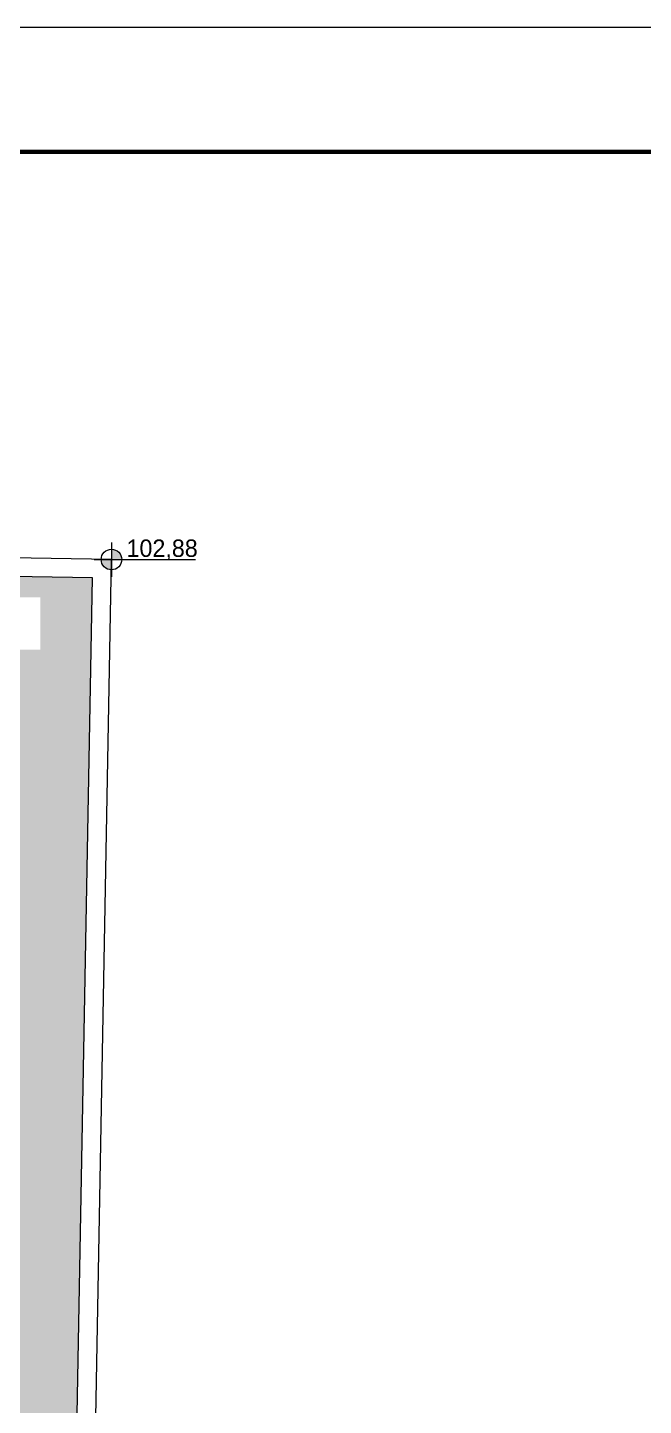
# Model space of a CAD drawing. Header units: millimetres. Extents: x 138.2 to 179, y 16 to 49.9.
# Drawn here: x 153.65 to 158.61, y 38.78 to 49.85 of the extents above; entities that cross this region are included whole.
import ezdxf

# ---------------------------------------------------------------- set-up
doc = ezdxf.new("R2010")
doc.units = ezdxf.units.MM
for name, color, linetype, lineweight in [('0.13', 251, 'Continuous', 13), ('0.6', 18, 'Continuous', 60), ('wv_cotas', 31, 'Continuous', 5), ('wv_grama', 103, 'Continuous', 9), ('wv_terreno', 183, 'Continuous', 20)]:
    doc.layers.add(name, color=color, linetype=linetype, lineweight=lineweight)
doc.styles.add('textstyle3', font='')
doc.styles.get('textstyle3').set_extended_font_data('Fira Code')

# ---------------------------------------------------------------- blocks, each defined once
blk = doc.blocks.new('*U43')
at = {"transparency": 33554687}
h = blk.add_hatch(color=256, dxfattribs=at)
edge = h.paths.add_edge_path(flags=0)
edge.add_arc((0, 0), 0.0828, 180, 270)
edge.add_line((0, -0.083), (0, 0))
edge.add_line((0, 0), (-0.083, 0))
edge = h.paths.add_edge_path(flags=0)
edge.add_line((0, 0), (0.083, 0))
edge.add_arc((0, 0), 0.0828, 0, 90)
edge.add_line((0, 0.083), (0, 0))
for p, q in [((0, 0.138), (0, -0.138)), ((-0.138, 0), (0.677, 0))]:
    blk.add_line(p, q)
blk.add_circle((0, 0), 0.0828)
at = {"style": 'textstyle3'}
blk.add_attdef('COTA', (0.115, 0.021), '', height=0.14, dxfattribs=at)

msp = doc.modelspace()

# ---------------------------------------------------------------- hatches: boundary and pattern name
at = {"layer": 'wv_grama', "transparency": 33554687}
h = msp.add_hatch(dxfattribs=at)
h.set_pattern_fill('CROSS', color=256, scale=0.01, style=0, pattern_type=0)
h.set_pattern_definition([(0, (-2.8519, 3e-16), (0.0635, 0.0635), [0.03175, -0.09525]), (90, (-2.836025, -0.015875), (-0.0635, 0.0635), [0.03175, -0.09525])])
edge = h.paths.add_edge_path(flags=0)
edge.add_line((151.42, 25.125), (150.668, 25.125))
edge.add_line((150.668, 25.125), (150.668, 24.775))
edge.add_line((150.668, 24.775), (149.668, 24.775))
edge.add_line((149.668, 24.775), (149.668, 25.125))
edge.add_line((149.668, 25.125), (148.768, 25.125))
edge.add_line((148.768, 25.125), (148.768, 25.683))
edge.add_line((148.768, 25.683), (145.868, 25.683))
edge.add_line((145.868, 25.683), (145.268, 25.683))
edge.add_line((145.268, 25.683), (145.268, 20.765))
edge.add_arc((145.268, 20.683), 0.0828, -0.4511, 90, ccw=False)
edge.add_line((145.351, 20.682), (149.57, 20.649))
edge.add_line((149.57, 20.649), (151.42, 20.62))
edge.add_line((151.42, 20.62), (151.42, 25.125))
h.paths.add_polyline_path([(149.668, 23.875), (150.668, 23.875), (150.668, 23.175), (149.668, 23.175)], flags=0)
h.paths.add_polyline_path([(149.668, 23.075), (150.668, 23.075), (150.668, 22.375), (149.668, 22.375)], flags=0)
h.paths.add_polyline_path([(149.668, 23.975), (149.668, 24.675), (150.668, 24.675), (150.668, 23.975)], flags=0)
h.paths.add_polyline_path([(149.668, 22.275), (150.668, 22.275), (150.668, 21.575), (149.668, 21.575)], flags=0)
h.paths.add_polyline_path([(149.668, 21.475), (150.668, 21.475), (150.668, 20.775), (149.668, 20.775)], flags=0)
h.paths.add_polyline_path([(149.668, 25.475), (150.668, 25.475), (150.668, 25.125), (151.42, 25.125), (151.42, 25.575), (149.068, 25.575), (149.068, 25.683), (148.768, 25.683), (148.768, 25.125), (149.668, 25.125)], flags=0)
h.paths.add_polyline_path([(152.72, 25.125), (152.02, 25.125), (152.02, 20.61), (152.72, 20.599)], flags=0)
h.paths.add_polyline_path([(152.72, 25.575), (152.02, 25.575), (152.02, 25.125), (152.72, 25.125)], flags=0)
h.paths.add_polyline_path([(153.962, 25.575), (153.32, 25.575), (153.32, 25.125), (153.954, 25.125)], flags=0)
edge = h.paths.add_edge_path(flags=0)
edge.add_line((153.954, 25.125), (153.32, 25.125))
edge.add_line((153.32, 25.125), (153.32, 20.59))
edge.add_line((153.32, 20.59), (153.788, 20.582))
edge.add_arc((153.871, 20.581), 0.0828, 88.952, 179.0978, ccw=False)
edge.add_line((153.872, 20.664), (153.954, 25.125))
h.paths.add_polyline_path([(154.175, 45.428), (149.797, 45.501), (145.418, 45.534), (145.418, 44.075), (145.618, 44.075), (146.218, 44.075), (148.268, 44.075), (148.268, 44.675), (153.518, 44.675), (153.518, 35.325), (153.99, 35.325)], flags=0)
h.paths.add_polyline_path([(148.644, 44.851), (149.242, 44.851), (149.242, 45.27), (148.644, 45.27)], flags=0)
h.paths.add_polyline_path([(153.157, 44.851), (153.755, 44.851), (153.755, 45.27), (153.157, 45.27)], flags=0)

# ---------------------------------------------------------------- linework, layer by layer
at = {"layer": '0.13'}
msp.add_line((179.004, 49.851), (138.208, 49.851), dxfattribs=at)
at = {"layer": '0.6'}
msp.add_line((178.004, 48.851), (140.208, 48.851), dxfattribs=at)
at = {"layer": 'wv_terreno'}
msp.add_line((154.047, 30.225), (154.328, 45.575), dxfattribs=at)
for points in [[(154.328, 45.575), (149.798, 45.651), (145.268, 45.685)], [(153.897, 30.225), (154.175, 45.428), (149.797, 45.501), (145.418, 45.534), (145.418, 44.075)]]:
    msp.add_lwpolyline(points, dxfattribs=at)

# ---------------------------------------------------------------- block references
at = {"layer": 'wv_cotas'}
ref = msp.add_blockref('*U43', (154.328, 45.575), dxfattribs=at)
ref.add_attrib('COTA', '102,88', (154.449, 45.596), dxfattribs={"layer": '0', "height": 0.14, "style": 'textstyle3'})

doc.saveas('drawing.dxf')
